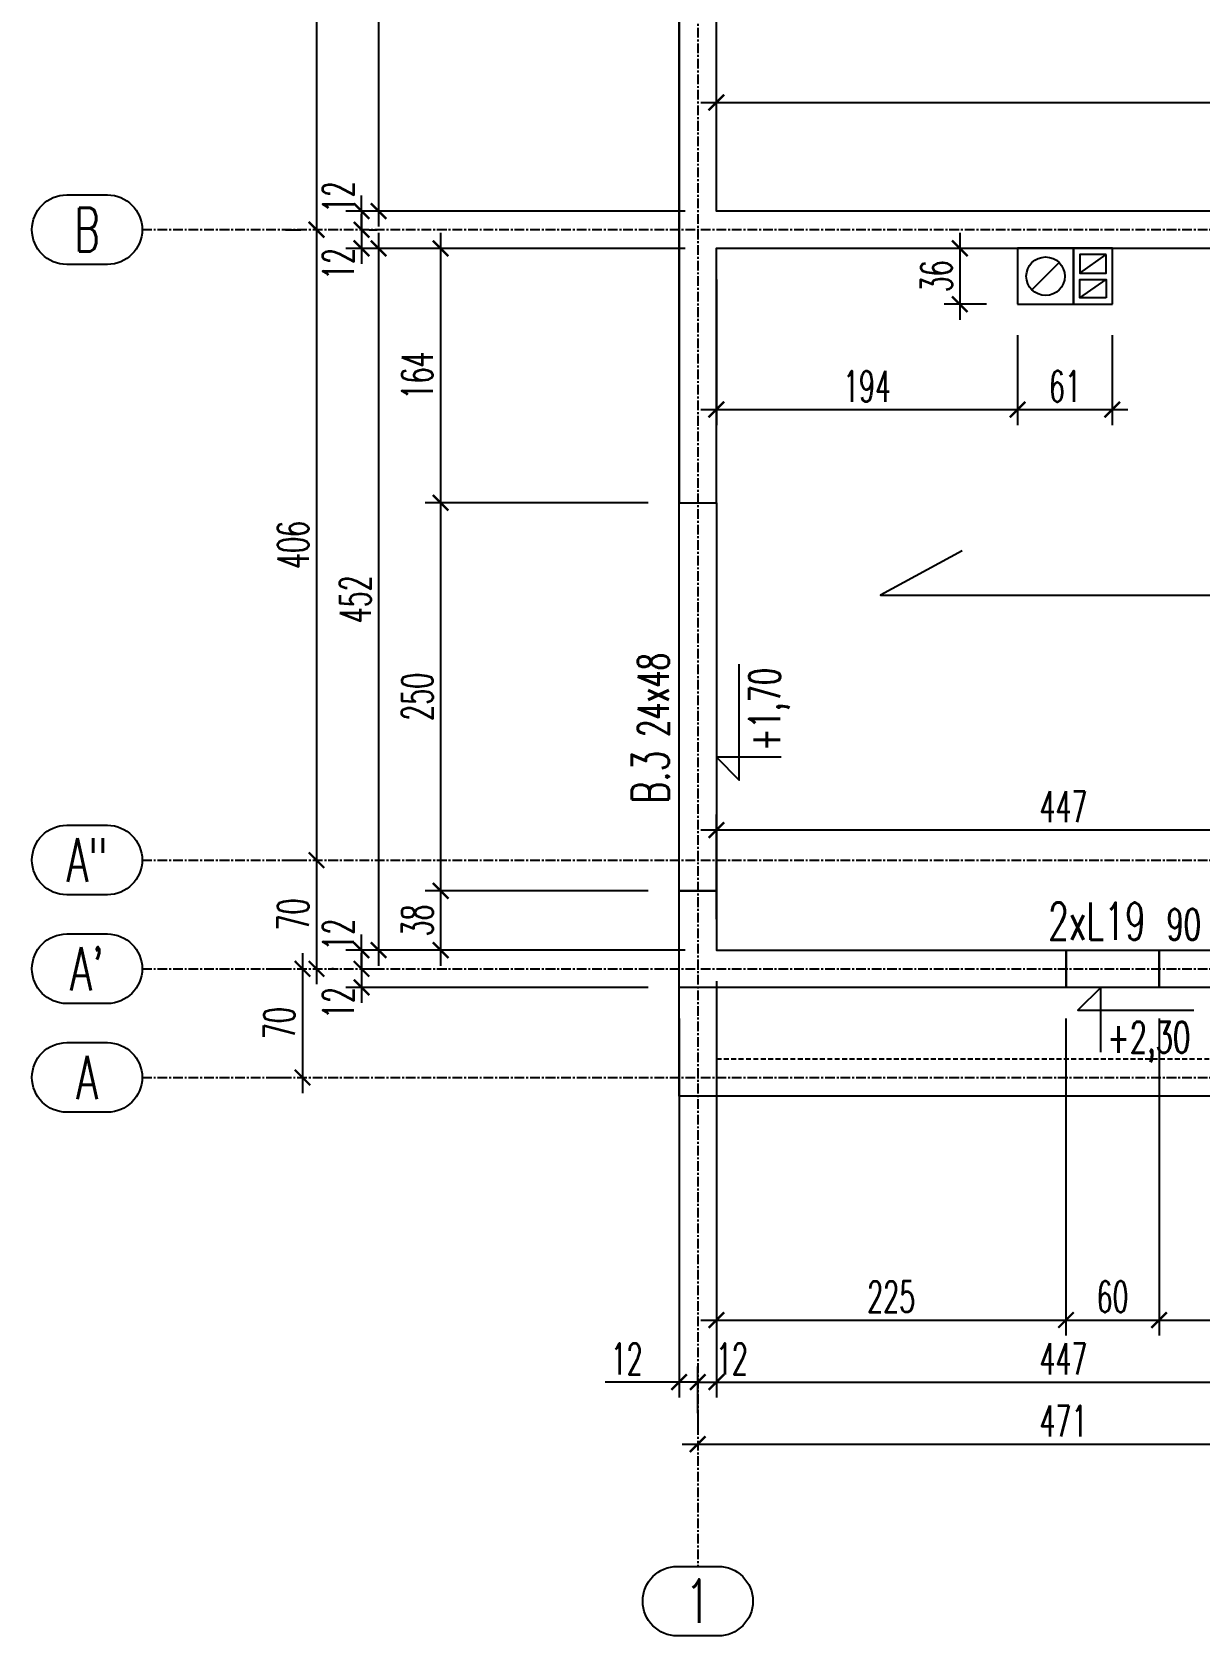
# Model space of a CAD drawing. Header units: millimetres. Extents: x -24587 to 33255, y -70862 to 32.
# Drawn here: x 25368 to 26120, y -61909 to -60876 of the extents above; entities that cross this region are included whole.
import ezdxf
from ezdxf.enums import TextEntityAlignment as Align

# ---------------------------------------------------------------- set-up
doc = ezdxf.new("R2010")
doc.units = ezdxf.units.MM
doc.header["$LTSCALE"] = 5
doc.linetypes.add('CENTER', pattern=[2, 1.25, -0.25, 0.25, -0.25])
doc.linetypes.add('DASHED2', pattern=[9.525, 6.35, -3.175])
doc.layers.get('Defpoints').update_dxf_attribs({"color": 251})
for name, color, linetype in [('A-URZADZENIA', 93, 'Continuous'), ('K-NADPROŻA', 61, 'Continuous'), ('K-OSIE', 9, 'CENTER'), ('K-POMOCNICZE', 9, 'DASHED2'), ('K-SCIANY', 2, 'Continuous'), ('K-STROPY', 161, 'Continuous'), ('K-TEXT 2.4mm', 71, 'Continuous'), ('K-TEXT 2.8mm', 101, 'Continuous'), ('K-TEXT 2mm', 254, 'Continuous'), ('K-WYMIARY', 1, 'Continuous')]:
    doc.layers.add(name, color=color, linetype=linetype)
doc.styles.add('text 2.4mm', font='romans.shx', dxfattribs={"width": 0.65})
doc.styles.add('text 2.8mm', font='romans.shx', dxfattribs={"width": 0.65})
doc.styles.add('text 2mm', font='romans.shx', dxfattribs={"width": 0.65})
doc.styles.add('WYM1', font='romanszb.shx', dxfattribs={"width": 0.6})
doc.dimstyles.new('CM100', dxfattribs={"dimscale": 5, "dimtxt": 2, "dimasz": 1, "dimexe": 1, "dimexo": 2, "dimgap": 0.5, "dimtad": 1, "dimrnd": 0.5, "dimdsep": 46, "dimtxsty": 'WYM1', "dimblk": 'OBLIQUE', "dimcen": 0, "dimdle": 1, "dimclrd": 253, "dimclre": 251, "dimclrt": 30, "dimadec": 0, "dimazin": 0, "dimtfac": 1, "dimtix": 1, "dimtmove": 0, "dimatfit": 0, "dimfxl": 1, "dimtfillclr": 256, "dimtolj": 1, "dimarcsym": 0})

# ---------------------------------------------------------------- blocks, each defined once
blk = doc.blocks.new('A$C5f19c05e')
for points in [[(0, 380), (0, -1260.9)], [(-358, -400), (2387.8, -400)], [(-358, -806), (2387.8, -806)], [(-358, -876), (2387.8, -876)], [(-358, -946), (2387.8, -946)]]:
    blk.add_lwpolyline(points)
at = {"layer": 'K-TEXT 2.4mm'}
for points in [[(-406.5, -422.4, -1), (-406.5, -377.6), (-380.3, -377.6, -1), (-380.3, -422.4)], [(-406.5, -828.4, -1), (-406.5, -783.6), (-380.3, -783.6, -1), (-380.3, -828.4)], [(-406.5, -898.4, -1), (-406.5, -853.6), (-380.3, -853.6, -1), (-380.3, -898.4)], [(-406.5, -968.4, -1), (-406.5, -923.6), (-380.3, -923.6, -1), (-380.3, -968.4)], [(-13.1, -1305.7, -1), (-13.1, -1260.9), (13.1, -1260.9, -1), (13.1, -1305.7)]]:
    blk.add_lwpolyline(points, format="xyb", close=True, dxfattribs=at)
at = {"layer": 'K-TEXT 2.8mm', "style": 'text 2.8mm', "width": 0.65}
for s, p in [('B', (-393.4, -400)), ('A"', (-393.4, -806)), ("A'", (-393.4, -876)), ('A', (-393.4, -946)), ('1', (0, -1283.3))]:
    blk.add_text(s, height=28, dxfattribs=at).set_placement(p, align=Align.MIDDLE_CENTER)
blk = doc.blocks.new('_ArchTick')
at = {"color": 0, "linetype": 'ByBlock', "const_width": 0.15}
blk.add_lwpolyline([(-0.5, -0.5), (0.5, 0.5)], dxfattribs=at)
blk = doc.blocks.new('*D318')
at = {"layer": 'Defpoints', "color": 0, "transparency": 16777216}
for p in [(25796.6, -61785.7), (26267.6, -61785.7), (26267.6, -61785.7)]:
    blk.add_point(p, dxfattribs=at)
at = {"layer": 'K-WYMIARY', "color": 251, "lineweight": -2, "transparency": 16777216}
for p, q in [((25796.6, -61765.7), (25796.6, -61775.7)), ((26267.6, -61765.7), (26267.6, -61775.7))]:
    blk.add_line(p, q, dxfattribs=at)
at = {"layer": 'K-WYMIARY', "color": 253, "lineweight": -2, "transparency": 16777216}
blk.add_line((25786.6, -61785.7), (26277.6, -61785.7), dxfattribs=at)
at = {"layer": 'K-WYMIARY', "color": 253, "lineweight": -2, "transparency": 16777216, "xscale": 10, "yscale": 10, "zscale": 10, "rotation": 180}
blk.add_blockref('_ArchTick', (25796.6, -61785.7), dxfattribs=at)
at = {"layer": 'K-WYMIARY', "color": 253, "lineweight": -2, "transparency": 16777216, "xscale": 10, "yscale": 10, "zscale": 10}
blk.add_blockref('_ArchTick', (26267.6, -61785.7), dxfattribs=at)
at = {"layer": 'K-WYMIARY', "color": 30, "transparency": 16777216, "insert": (26032.1, -61770.7), "char_height": 20, "attachment_point": 5, "style": 'WYM1'}
blk.add_mtext('\\A1;471', dxfattribs=at)
blk = doc.blocks.new('*D322')
at = {"layer": 'Defpoints', "color": 0, "transparency": 16777216}
for p in [(25551, -60603.5), (25551, -61003.5), (25551, -61003.5)]:
    blk.add_point(p, dxfattribs=at)
at = {"layer": 'K-WYMIARY', "color": 253, "lineweight": -2, "transparency": 16777216}
blk.add_line((25551, -60593.5), (25551, -61013.5), dxfattribs=at)
at = {"layer": 'K-WYMIARY', "color": 251, "lineweight": -2, "transparency": 16777216}
for p, q in [((25531, -60603.5), (25541, -60603.5)), ((25531, -61003.5), (25541, -61003.5))]:
    blk.add_line(p, q, dxfattribs=at)
at = {"layer": 'K-WYMIARY', "color": 253, "lineweight": -2, "transparency": 16777216, "xscale": 10, "yscale": 10, "zscale": 10}
for p, rotation in [((25551, -60603.5), 90), ((25551, -61003.5), 270)]:
    blk.add_blockref('_ArchTick', p, dxfattribs=dict(at, rotation=rotation))
at = {"layer": 'K-WYMIARY', "color": 30, "transparency": 16777216, "insert": (25536, -60803.5), "char_height": 20, "attachment_point": 5, "rotation": 90, "style": 'WYM1'}
blk.add_mtext('\\A1;400', dxfattribs=at)
blk = doc.blocks.new('*D323')
at = {"layer": 'Defpoints', "color": 0, "transparency": 16777216}
for p in [(25551, -61003.5), (25551, -61409.5), (25551, -61409.5)]:
    blk.add_point(p, dxfattribs=at)
at = {"layer": 'K-WYMIARY', "color": 253, "lineweight": -2, "transparency": 16777216}
blk.add_line((25551, -60993.5), (25551, -61419.5), dxfattribs=at)
at = {"layer": 'K-WYMIARY', "color": 251, "lineweight": -2, "transparency": 16777216}
for p, q in [((25531, -61003.5), (25541, -61003.5)), ((25531, -61409.5), (25541, -61409.5))]:
    blk.add_line(p, q, dxfattribs=at)
at = {"layer": 'K-WYMIARY', "color": 253, "lineweight": -2, "transparency": 16777216, "xscale": 10, "yscale": 10, "zscale": 10}
for p, rotation in [((25551, -61003.5), 90), ((25551, -61409.5), 270)]:
    blk.add_blockref('_ArchTick', p, dxfattribs=dict(at, rotation=rotation))
at = {"layer": 'K-WYMIARY', "color": 30, "transparency": 16777216, "insert": (25536, -61206.5), "char_height": 20, "attachment_point": 5, "rotation": 90, "style": 'WYM1'}
blk.add_mtext('\\A1;406', dxfattribs=at)
blk = doc.blocks.new('*D404')
at = {"layer": 'Defpoints', "color": 0, "transparency": 16777216}
for p in [(25551, -61409.5), (25542, -61479.5), (25551, -61479.5)]:
    blk.add_point(p, dxfattribs=at)
at = {"layer": 'K-WYMIARY', "color": 253, "lineweight": -2, "transparency": 16777216}
blk.add_line((25551, -61399.5), (25551, -61489.5), dxfattribs=at)
at = {"layer": 'K-WYMIARY', "color": 251, "lineweight": -2, "transparency": 16777216}
for p, q in [((25531, -61409.5), (25541, -61409.5)), ((25562, -61479.5), (25561, -61479.5))]:
    blk.add_line(p, q, dxfattribs=at)
at = {"layer": 'K-WYMIARY', "color": 253, "lineweight": -2, "transparency": 16777216, "xscale": 10, "yscale": 10, "zscale": 10}
for p, rotation in [((25551, -61409.5), 90), ((25551, -61479.5), 270)]:
    blk.add_blockref('_ArchTick', p, dxfattribs=dict(at, rotation=rotation))
at = {"layer": 'K-WYMIARY', "color": 30, "transparency": 16777216, "insert": (25536, -61444.5), "char_height": 20, "attachment_point": 5, "rotation": 90, "style": 'WYM1'}
blk.add_mtext('\\A1;70', dxfattribs=at)
blk = doc.blocks.new('*D405')
at = {"layer": 'Defpoints', "color": 0, "transparency": 16777216}
for p in [(25542, -61479.5), (25542, -61549.5), (25542, -61549.5)]:
    blk.add_point(p, dxfattribs=at)
at = {"layer": 'K-WYMIARY', "color": 253, "lineweight": -2, "transparency": 16777216}
blk.add_line((25542, -61469.5), (25542, -61559.5), dxfattribs=at)
at = {"layer": 'K-WYMIARY', "color": 251, "lineweight": -2, "transparency": 16777216}
for p, q in [((25522, -61479.5), (25532, -61479.5)), ((25522, -61549.5), (25532, -61549.5))]:
    blk.add_line(p, q, dxfattribs=at)
at = {"layer": 'K-WYMIARY', "color": 253, "lineweight": -2, "transparency": 16777216, "xscale": 10, "yscale": 10, "zscale": 10}
for p, rotation in [((25542, -61479.5), 90), ((25542, -61549.5), 270)]:
    blk.add_blockref('_ArchTick', p, dxfattribs=dict(at, rotation=rotation))
at = {"layer": 'K-WYMIARY', "color": 30, "transparency": 16777216, "insert": (25527, -61514.5), "char_height": 20, "attachment_point": 5, "rotation": 90, "style": 'WYM1'}
blk.add_mtext('\\A1;70', dxfattribs=at)
blk = doc.blocks.new('*D374')
at = {"layer": 'Defpoints', "color": 0, "transparency": 16777216}
for p in [(25808.6, -60615.5), (25591, -60991.5), (25808.6, -60991.5)]:
    blk.add_point(p, dxfattribs=at)
at = {"layer": 'K-WYMIARY', "color": 253, "lineweight": -2, "transparency": 16777216}
blk.add_line((25591, -60605.5), (25591, -61001.5), dxfattribs=at)
at = {"layer": 'K-WYMIARY', "color": 251, "lineweight": -2, "transparency": 16777216}
for p, q in [((25788.6, -60615.5), (25581, -60615.5)), ((25788.6, -60991.5), (25581, -60991.5))]:
    blk.add_line(p, q, dxfattribs=at)
at = {"layer": 'K-WYMIARY', "color": 253, "lineweight": -2, "transparency": 16777216, "xscale": 10, "yscale": 10, "zscale": 10}
for p, rotation in [((25591, -60615.5), 90), ((25591, -60991.5), 270)]:
    blk.add_blockref('_ArchTick', p, dxfattribs=dict(at, rotation=rotation))
at = {"layer": 'K-WYMIARY', "color": 30, "transparency": 16777216, "insert": (25576, -60803.5), "char_height": 20, "attachment_point": 5, "rotation": 90, "style": 'WYM1'}
blk.add_mtext('\\A1;376', dxfattribs=at)
blk = doc.blocks.new('*D375')
at = {"layer": 'Defpoints', "color": 0, "transparency": 16777216}
for p in [(25808.6, -60991.5), (25565, -61003.5), (25580, -61003.5)]:
    blk.add_point(p, dxfattribs=at)
at = {"layer": 'K-WYMIARY', "color": 253, "lineweight": -2, "transparency": 16777216}
for p, q in [((25580, -60991.5), (25580, -60981.5)), ((25580, -60991.5), (25580, -61003.5)), ((25580, -61003.5), (25580, -61013.5))]:
    blk.add_line(p, q, dxfattribs=at)
at = {"layer": 'K-WYMIARY', "color": 251, "lineweight": -2, "transparency": 16777216}
for p, q in [((25788.6, -60991.5), (25570, -60991.5)), ((25585, -61003.5), (25590, -61003.5))]:
    blk.add_line(p, q, dxfattribs=at)
at = {"layer": 'K-WYMIARY', "color": 253, "lineweight": -2, "transparency": 16777216, "xscale": 10, "yscale": 10, "zscale": 10}
for p, rotation in [((25580, -60991.5), 270), ((25580, -61003.5), 90)]:
    blk.add_blockref('_ArchTick', p, dxfattribs=dict(at, rotation=rotation))
at = {"layer": 'K-WYMIARY', "color": 30, "transparency": 16777216, "insert": (25565, -60982.5), "char_height": 20, "attachment_point": 5, "rotation": 90, "style": 'WYM1'}
blk.add_mtext('\\A1;12', dxfattribs=at)
blk = doc.blocks.new('*D376')
at = {"layer": 'Defpoints', "color": 0, "transparency": 16777216}
for p in [(25565, -61003.5), (25580, -61015.5), (25808.6, -61015.5)]:
    blk.add_point(p, dxfattribs=at)
at = {"layer": 'K-WYMIARY', "color": 253, "lineweight": -2, "transparency": 16777216}
for p, q in [((25580, -61003.5), (25580, -60993.5)), ((25580, -61003.5), (25580, -61015.5)), ((25580, -61015.5), (25580, -61025.5))]:
    blk.add_line(p, q, dxfattribs=at)
at = {"layer": 'K-WYMIARY', "color": 251, "lineweight": -2, "transparency": 16777216}
for p, q in [((25585, -61003.5), (25590, -61003.5)), ((25788.6, -61015.5), (25570, -61015.5))]:
    blk.add_line(p, q, dxfattribs=at)
at = {"layer": 'K-WYMIARY', "color": 253, "lineweight": -2, "transparency": 16777216, "xscale": 10, "yscale": 10, "zscale": 10}
for p, rotation in [((25580, -61003.5), 270), ((25580, -61015.5), 90)]:
    blk.add_blockref('_ArchTick', p, dxfattribs=dict(at, rotation=rotation))
at = {"layer": 'K-WYMIARY', "color": 30, "transparency": 16777216, "insert": (25565, -61025.5), "char_height": 20, "attachment_point": 5, "rotation": 90, "style": 'WYM1'}
blk.add_mtext('\\A1;12', dxfattribs=at)
blk = doc.blocks.new('*D377')
at = {"layer": 'Defpoints', "color": 0, "transparency": 16777216}
for p in [(25808.6, -61015.5), (25591, -61467.5), (25808.6, -61467.5)]:
    blk.add_point(p, dxfattribs=at)
at = {"layer": 'K-WYMIARY', "color": 253, "lineweight": -2, "transparency": 16777216}
blk.add_line((25591, -61005.5), (25591, -61477.5), dxfattribs=at)
at = {"layer": 'K-WYMIARY', "color": 251, "lineweight": -2, "transparency": 16777216}
for p, q in [((25788.6, -61015.5), (25581, -61015.5)), ((25788.6, -61467.5), (25581, -61467.5))]:
    blk.add_line(p, q, dxfattribs=at)
at = {"layer": 'K-WYMIARY', "color": 253, "lineweight": -2, "transparency": 16777216, "xscale": 10, "yscale": 10, "zscale": 10}
for p, rotation in [((25591, -61015.5), 90), ((25591, -61467.5), 270)]:
    blk.add_blockref('_ArchTick', p, dxfattribs=dict(at, rotation=rotation))
at = {"layer": 'K-WYMIARY', "color": 30, "transparency": 16777216, "insert": (25576, -61241.5), "char_height": 20, "attachment_point": 5, "rotation": 90, "style": 'WYM1'}
blk.add_mtext('\\A1;452', dxfattribs=at)
blk = doc.blocks.new('*D378')
at = {"layer": 'Defpoints', "color": 0, "transparency": 16777216}
for p in [(25808.6, -61467.5), (25565, -61479.5), (25580, -61479.5)]:
    blk.add_point(p, dxfattribs=at)
at = {"layer": 'K-WYMIARY', "color": 253, "lineweight": -2, "transparency": 16777216}
for p, q in [((25580, -61467.5), (25580, -61457.5)), ((25580, -61467.5), (25580, -61479.5)), ((25580, -61479.5), (25580, -61489.5))]:
    blk.add_line(p, q, dxfattribs=at)
at = {"layer": 'K-WYMIARY', "color": 251, "lineweight": -2, "transparency": 16777216}
for p, q in [((25788.6, -61467.5), (25570, -61467.5)), ((25585, -61479.5), (25590, -61479.5))]:
    blk.add_line(p, q, dxfattribs=at)
at = {"layer": 'K-WYMIARY', "color": 253, "lineweight": -2, "transparency": 16777216, "xscale": 10, "yscale": 10, "zscale": 10}
for p, rotation in [((25580, -61467.5), 270), ((25580, -61479.5), 90)]:
    blk.add_blockref('_ArchTick', p, dxfattribs=dict(at, rotation=rotation))
at = {"layer": 'K-WYMIARY', "color": 30, "transparency": 16777216, "insert": (25565, -61457.5), "char_height": 20, "attachment_point": 5, "rotation": 90, "style": 'WYM1'}
blk.add_mtext('\\A1;12', dxfattribs=at)
blk = doc.blocks.new('*D379')
at = {"layer": 'Defpoints', "color": 0, "transparency": 16777216}
for p in [(25565, -61479.5), (25580, -61491.5), (25784.6, -61491.5)]:
    blk.add_point(p, dxfattribs=at)
at = {"layer": 'K-WYMIARY', "color": 253, "lineweight": -2, "transparency": 16777216}
for p, q in [((25580, -61479.5), (25580, -61469.5)), ((25580, -61479.5), (25580, -61491.5)), ((25580, -61491.5), (25580, -61501.5))]:
    blk.add_line(p, q, dxfattribs=at)
at = {"layer": 'K-WYMIARY', "color": 251, "lineweight": -2, "transparency": 16777216}
for p, q in [((25585, -61479.5), (25590, -61479.5)), ((25764.6, -61491.5), (25570, -61491.5))]:
    blk.add_line(p, q, dxfattribs=at)
at = {"layer": 'K-WYMIARY', "color": 253, "lineweight": -2, "transparency": 16777216, "xscale": 10, "yscale": 10, "zscale": 10}
for p, rotation in [((25580, -61479.5), 270), ((25580, -61491.5), 90)]:
    blk.add_blockref('_ArchTick', p, dxfattribs=dict(at, rotation=rotation))
at = {"layer": 'K-WYMIARY', "color": 30, "transparency": 16777216, "insert": (25565, -61501.5), "char_height": 20, "attachment_point": 5, "rotation": 90, "style": 'WYM1'}
blk.add_mtext('\\A1;12', dxfattribs=at)
blk = doc.blocks.new('*D380')
at = {"layer": 'Defpoints', "color": 0, "transparency": 16777216}
for p in [(25808.6, -61015.5), (25631, -61179.3), (25784.6, -61179.3)]:
    blk.add_point(p, dxfattribs=at)
at = {"layer": 'K-WYMIARY', "color": 253, "lineweight": -2, "transparency": 16777216}
blk.add_line((25631, -61005.5), (25631, -61189.3), dxfattribs=at)
at = {"layer": 'K-WYMIARY', "color": 251, "lineweight": -2, "transparency": 16777216}
for p, q in [((25788.6, -61015.5), (25621, -61015.5)), ((25764.6, -61179.3), (25621, -61179.3))]:
    blk.add_line(p, q, dxfattribs=at)
at = {"layer": 'K-WYMIARY', "color": 253, "lineweight": -2, "transparency": 16777216, "xscale": 10, "yscale": 10, "zscale": 10}
for p, rotation in [((25631, -61015.5), 90), ((25631, -61179.3), 270)]:
    blk.add_blockref('_ArchTick', p, dxfattribs=dict(at, rotation=rotation))
at = {"layer": 'K-WYMIARY', "color": 30, "transparency": 16777216, "insert": (25616, -61097.4), "char_height": 20, "attachment_point": 5, "rotation": 90, "style": 'WYM1'}
blk.add_mtext('\\A1;164', dxfattribs=at)
blk = doc.blocks.new('*D381')
at = {"layer": 'Defpoints', "color": 0, "transparency": 16777216}
for p in [(25784.6, -61179.3), (25631, -61429.3), (25784.6, -61429.3)]:
    blk.add_point(p, dxfattribs=at)
at = {"layer": 'K-WYMIARY', "color": 253, "lineweight": -2, "transparency": 16777216}
blk.add_line((25631, -61169.3), (25631, -61439.3), dxfattribs=at)
at = {"layer": 'K-WYMIARY', "color": 251, "lineweight": -2, "transparency": 16777216}
for p, q in [((25764.6, -61179.3), (25621, -61179.3)), ((25764.6, -61429.3), (25621, -61429.3))]:
    blk.add_line(p, q, dxfattribs=at)
at = {"layer": 'K-WYMIARY', "color": 253, "lineweight": -2, "transparency": 16777216, "xscale": 10, "yscale": 10, "zscale": 10}
for p, rotation in [((25631, -61179.3), 90), ((25631, -61429.3), 270)]:
    blk.add_blockref('_ArchTick', p, dxfattribs=dict(at, rotation=rotation))
at = {"layer": 'K-WYMIARY', "color": 30, "transparency": 16777216, "insert": (25616, -61304.3), "char_height": 20, "attachment_point": 5, "rotation": 90, "style": 'WYM1'}
blk.add_mtext('\\A1;250', dxfattribs=at)
blk = doc.blocks.new('*D392')
at = {"layer": 'Defpoints', "color": 0, "transparency": 16777216}
for p in [(25784.6, -61429.3), (25631, -61467.5), (25808.6, -61467.5)]:
    blk.add_point(p, dxfattribs=at)
at = {"layer": 'K-WYMIARY', "color": 251, "lineweight": -2, "transparency": 16777216}
for p, q in [((25764.6, -61429.3), (25621, -61429.3)), ((25788.6, -61467.5), (25621, -61467.5))]:
    blk.add_line(p, q, dxfattribs=at)
at = {"layer": 'K-WYMIARY', "color": 253, "lineweight": -2, "transparency": 16777216}
blk.add_line((25631, -61419.3), (25631, -61477.5), dxfattribs=at)
at = {"layer": 'K-WYMIARY', "color": 253, "lineweight": -2, "transparency": 16777216, "xscale": 10, "yscale": 10, "zscale": 10}
for p, rotation in [((25631, -61429.3), 90), ((25631, -61467.5), 270)]:
    blk.add_blockref('_ArchTick', p, dxfattribs=dict(at, rotation=rotation))
at = {"layer": 'K-WYMIARY', "color": 30, "transparency": 16777216, "insert": (25616, -61448.4), "char_height": 20, "attachment_point": 5, "rotation": 90, "style": 'WYM1'}
blk.add_mtext('\\A1;38', dxfattribs=at)
blk = doc.blocks.new('*D315')
at = {"layer": 'Defpoints', "color": 0, "transparency": 16777216}
for p in [(25784.6, -61491.5), (25784.6, -61745.7), (25796.6, -61785.7)]:
    blk.add_point(p, dxfattribs=at)
at = {"layer": 'K-WYMIARY', "color": 251, "lineweight": -2, "transparency": 16777216}
for p, q in [((25784.6, -61511.5), (25784.6, -61755.7)), ((25796.6, -61765.7), (25796.6, -61735.7))]:
    blk.add_line(p, q, dxfattribs=at)
at = {"layer": 'K-WYMIARY', "color": 253, "lineweight": -2, "transparency": 16777216}
for p, q in [((25784.6, -61745.7), (25736.9, -61745.7)), ((25796.6, -61745.7), (25784.6, -61745.7)), ((25796.6, -61745.7), (25806.6, -61745.7))]:
    blk.add_line(p, q, dxfattribs=at)
at = {"layer": 'K-WYMIARY', "color": 253, "lineweight": -2, "transparency": 16777216, "xscale": 10, "yscale": 10, "zscale": 10}
blk.add_blockref('_ArchTick', (25784.6, -61745.7), dxfattribs=at)
at = {"layer": 'K-WYMIARY', "color": 253, "lineweight": -2, "transparency": 16777216, "xscale": 10, "yscale": 10, "zscale": 10, "rotation": 180}
blk.add_blockref('_ArchTick', (25796.6, -61745.7), dxfattribs=at)
at = {"layer": 'K-WYMIARY', "color": 30, "transparency": 16777216, "insert": (25750.8, -61730.7), "char_height": 20, "attachment_point": 5, "style": 'WYM1'}
blk.add_mtext('\\A1;12', dxfattribs=at)
blk = doc.blocks.new('*D316')
at = {"layer": 'Defpoints', "color": 0, "transparency": 16777216}
for p in [(25808.6, -61467.5), (25808.6, -61745.7), (25796.6, -61785.7)]:
    blk.add_point(p, dxfattribs=at)
at = {"layer": 'K-WYMIARY', "color": 251, "lineweight": -2, "transparency": 16777216}
for p, q in [((25808.6, -61487.5), (25808.6, -61755.7)), ((25796.6, -61765.7), (25796.6, -61735.7))]:
    blk.add_line(p, q, dxfattribs=at)
at = {"layer": 'K-WYMIARY', "color": 253, "lineweight": -2, "transparency": 16777216}
for p, q in [((25796.6, -61745.7), (25786.6, -61745.7)), ((25796.6, -61745.7), (25808.6, -61745.7)), ((25808.6, -61745.7), (25818.6, -61745.7))]:
    blk.add_line(p, q, dxfattribs=at)
at = {"layer": 'K-WYMIARY', "color": 253, "lineweight": -2, "transparency": 16777216, "xscale": 10, "yscale": 10, "zscale": 10}
blk.add_blockref('_ArchTick', (25796.6, -61745.7), dxfattribs=at)
at = {"layer": 'K-WYMIARY', "color": 253, "lineweight": -2, "transparency": 16777216, "xscale": 10, "yscale": 10, "zscale": 10, "rotation": 180}
blk.add_blockref('_ArchTick', (25808.6, -61745.7), dxfattribs=at)
at = {"layer": 'K-WYMIARY', "color": 30, "transparency": 16777216, "insert": (25818.6, -61730.7), "char_height": 20, "attachment_point": 5, "style": 'WYM1'}
blk.add_mtext('\\A1;12', dxfattribs=at)
blk = doc.blocks.new('*D393')
at = {"layer": 'Defpoints', "color": 0, "transparency": 16777216}
for p in [(25808.6, -61467.5), (26255.6, -61467.5), (26255.6, -61745.7)]:
    blk.add_point(p, dxfattribs=at)
at = {"layer": 'K-WYMIARY', "color": 251, "lineweight": -2, "transparency": 16777216}
for p, q in [((25808.6, -61487.5), (25808.6, -61755.7)), ((26255.6, -61487.5), (26255.6, -61755.7))]:
    blk.add_line(p, q, dxfattribs=at)
at = {"layer": 'K-WYMIARY', "color": 253, "lineweight": -2, "transparency": 16777216}
blk.add_line((25798.6, -61745.7), (26265.6, -61745.7), dxfattribs=at)
at = {"layer": 'K-WYMIARY', "color": 253, "lineweight": -2, "transparency": 16777216, "xscale": 10, "yscale": 10, "zscale": 10, "rotation": 180}
blk.add_blockref('_ArchTick', (25808.6, -61745.7), dxfattribs=at)
at = {"layer": 'K-WYMIARY', "color": 253, "lineweight": -2, "transparency": 16777216, "xscale": 10, "yscale": 10, "zscale": 10}
blk.add_blockref('_ArchTick', (26255.6, -61745.7), dxfattribs=at)
at = {"layer": 'K-WYMIARY', "color": 30, "transparency": 16777216, "insert": (26032.1, -61730.7), "char_height": 20, "attachment_point": 5, "style": 'WYM1'}
blk.add_mtext('\\A1;447', dxfattribs=at)
blk = doc.blocks.new('*D310')
at = {"layer": 'Defpoints', "color": 0, "transparency": 16777216}
for p in [(25808.6, -61467.5), (26033.8, -61491.5), (26033.8, -61705.7)]:
    blk.add_point(p, dxfattribs=at)
at = {"layer": 'K-WYMIARY', "color": 251, "lineweight": -2, "transparency": 16777216}
for p, q in [((25808.6, -61487.5), (25808.6, -61715.7)), ((26033.8, -61511.5), (26033.8, -61715.7))]:
    blk.add_line(p, q, dxfattribs=at)
at = {"layer": 'K-WYMIARY', "color": 253, "lineweight": -2, "transparency": 16777216}
blk.add_line((25798.6, -61705.7), (26043.8, -61705.7), dxfattribs=at)
at = {"layer": 'K-WYMIARY', "color": 253, "lineweight": -2, "transparency": 16777216, "xscale": 10, "yscale": 10, "zscale": 10, "rotation": 180}
blk.add_blockref('_ArchTick', (25808.6, -61705.7), dxfattribs=at)
at = {"layer": 'K-WYMIARY', "color": 253, "lineweight": -2, "transparency": 16777216, "xscale": 10, "yscale": 10, "zscale": 10}
blk.add_blockref('_ArchTick', (26033.8, -61705.7), dxfattribs=at)
at = {"layer": 'K-WYMIARY', "color": 30, "transparency": 16777216, "insert": (25921.2, -61690.7), "char_height": 20, "attachment_point": 5, "style": 'WYM1'}
blk.add_mtext('\\A1;225', dxfattribs=at)
blk = doc.blocks.new('*D357')
at = {"layer": 'Defpoints', "color": 0, "transparency": 16777216}
for p in [(26033.8, -61491.5), (26093.8, -61491.5), (26093.8, -61705.7)]:
    blk.add_point(p, dxfattribs=at)
at = {"layer": 'K-WYMIARY', "color": 251, "lineweight": -2, "transparency": 16777216}
for p, q in [((26033.8, -61511.5), (26033.8, -61715.7)), ((26093.8, -61511.5), (26093.8, -61715.7))]:
    blk.add_line(p, q, dxfattribs=at)
at = {"layer": 'K-WYMIARY', "color": 253, "lineweight": -2, "transparency": 16777216}
blk.add_line((26023.8, -61705.7), (26103.8, -61705.7), dxfattribs=at)
at = {"layer": 'K-WYMIARY', "color": 253, "lineweight": -2, "transparency": 16777216, "xscale": 10, "yscale": 10, "zscale": 10, "rotation": 180}
blk.add_blockref('_ArchTick', (26033.8, -61705.7), dxfattribs=at)
at = {"layer": 'K-WYMIARY', "color": 253, "lineweight": -2, "transparency": 16777216, "xscale": 10, "yscale": 10, "zscale": 10}
blk.add_blockref('_ArchTick', (26093.8, -61705.7), dxfattribs=at)
at = {"layer": 'K-WYMIARY', "color": 30, "transparency": 16777216, "insert": (26063.8, -61690.7), "char_height": 20, "attachment_point": 5, "style": 'WYM1'}
blk.add_mtext('\\A1;60', dxfattribs=at)
blk = doc.blocks.new('*D358')
at = {"layer": 'Defpoints', "color": 0, "transparency": 16777216}
for p in [(26255.6, -61467.5), (26093.8, -61491.5), (26255.6, -61705.7)]:
    blk.add_point(p, dxfattribs=at)
at = {"layer": 'K-WYMIARY', "color": 251, "lineweight": -2, "transparency": 16777216}
for p, q in [((26255.6, -61487.5), (26255.6, -61715.7)), ((26093.8, -61511.5), (26093.8, -61715.7))]:
    blk.add_line(p, q, dxfattribs=at)
at = {"layer": 'K-WYMIARY', "color": 253, "lineweight": -2, "transparency": 16777216}
blk.add_line((26083.8, -61705.7), (26265.6, -61705.7), dxfattribs=at)
at = {"layer": 'K-WYMIARY', "color": 253, "lineweight": -2, "transparency": 16777216, "xscale": 10, "yscale": 10, "zscale": 10, "rotation": 180}
blk.add_blockref('_ArchTick', (26093.8, -61705.7), dxfattribs=at)
at = {"layer": 'K-WYMIARY', "color": 253, "lineweight": -2, "transparency": 16777216, "xscale": 10, "yscale": 10, "zscale": 10}
blk.add_blockref('_ArchTick', (26255.6, -61705.7), dxfattribs=at)
at = {"layer": 'K-WYMIARY', "color": 30, "transparency": 16777216, "insert": (26174.7, -61690.7), "char_height": 20, "attachment_point": 5, "style": 'WYM1'}
blk.add_mtext('\\A1;162', dxfattribs=at)
blk = doc.blocks.new('*D307')
at = {"layer": 'Defpoints', "color": 0, "transparency": 16777216}
for p in [(27339.6, -60921.6), (25808.6, -60991.5), (27339.6, -60991.5)]:
    blk.add_point(p, dxfattribs=at)
at = {"layer": 'K-WYMIARY', "color": 251, "lineweight": -2, "transparency": 16777216}
for p, q in [((25808.6, -60971.5), (25808.6, -60911.6)), ((27339.6, -60971.5), (27339.6, -60911.6))]:
    blk.add_line(p, q, dxfattribs=at)
at = {"layer": 'K-WYMIARY', "color": 253, "lineweight": -2, "transparency": 16777216}
blk.add_line((25798.6, -60921.6), (27349.6, -60921.6), dxfattribs=at)
at = {"layer": 'K-WYMIARY', "color": 253, "lineweight": -2, "transparency": 16777216, "xscale": 10, "yscale": 10, "zscale": 10, "rotation": 180}
blk.add_blockref('_ArchTick', (25808.6, -60921.6), dxfattribs=at)
at = {"layer": 'K-WYMIARY', "color": 253, "lineweight": -2, "transparency": 16777216, "xscale": 10, "yscale": 10, "zscale": 10}
blk.add_blockref('_ArchTick', (27339.6, -60921.6), dxfattribs=at)
at = {"layer": 'K-WYMIARY', "color": 30, "transparency": 16777216, "insert": (26574.1, -60906.6), "char_height": 20, "attachment_point": 5, "style": 'WYM1'}
blk.add_mtext('\\A1;1531', dxfattribs=at)
blk = doc.blocks.new('*D308')
at = {"layer": 'Defpoints', "color": 0, "transparency": 16777216}
for p in [(26255.6, -61390.1), (25808.6, -61467.5), (26255.6, -61467.5)]:
    blk.add_point(p, dxfattribs=at)
at = {"layer": 'K-WYMIARY', "color": 251, "lineweight": -2, "transparency": 16777216}
for p, q in [((25808.6, -61447.5), (25808.6, -61380.1)), ((26255.6, -61447.5), (26255.6, -61380.1))]:
    blk.add_line(p, q, dxfattribs=at)
at = {"layer": 'K-WYMIARY', "color": 253, "lineweight": -2, "transparency": 16777216}
blk.add_line((25798.6, -61390.1), (26265.6, -61390.1), dxfattribs=at)
at = {"layer": 'K-WYMIARY', "color": 253, "lineweight": -2, "transparency": 16777216, "xscale": 10, "yscale": 10, "zscale": 10, "rotation": 180}
blk.add_blockref('_ArchTick', (25808.6, -61390.1), dxfattribs=at)
at = {"layer": 'K-WYMIARY', "color": 253, "lineweight": -2, "transparency": 16777216, "xscale": 10, "yscale": 10, "zscale": 10}
blk.add_blockref('_ArchTick', (26255.6, -61390.1), dxfattribs=at)
at = {"layer": 'K-WYMIARY', "color": 30, "transparency": 16777216, "insert": (26032.1, -61375.1), "char_height": 20, "attachment_point": 5, "style": 'WYM1'}
blk.add_mtext('\\A1;447', dxfattribs=at)
blk = doc.blocks.new('A$C41620306')
for p, q in [((18, 18), (-18, 18)), ((-18, 18), (-18, -18)), ((18, -18), (18, 18)), ((-18, -18), (18, -18))]:
    blk.add_line(p, q)
blk.add_lwpolyline([(-8.8, -8.8), (8.8, 8.8)])
blk.add_circle((0, 0), 12.4)
blk = doc.blocks.new('A$C014b4e02')
for p, q in [((-12.5, 18), (-12.5, -18)), ((12.5, 18), (-12.5, 18)), ((-8.5, 2), (8.5, 14)), ((12.5, -18), (12.5, 18)), ((-8.5, -14), (8.5, -2)), ((-12.5, -18), (12.5, -18))]:
    blk.add_line(p, q)
for points in [[(8.5, 14), (-8.5, 14), (-8.5, 2), (8.5, 2)], [(8.5, -14), (-8.5, -14), (-8.5, -2), (8.5, -2)]]:
    blk.add_lwpolyline(points, close=True)
blk = doc.blocks.new('A$C00e675f8')
for name, p in [('A$C41620306', (-12.4, 0)), ('A$C014b4e02', (18.1, 0))]:
    blk.add_blockref(name, p)
blk = doc.blocks.new('*D472')
at = {"layer": 'Defpoints', "color": 0, "transparency": 16777216}
for p in [(25808.6, -61015.5), (26002.6, -61051.5), (26002.6, -61119.3)]:
    blk.add_point(p, dxfattribs=at)
at = {"layer": 'K-WYMIARY', "color": 251, "lineweight": -2, "transparency": 16777216}
for p, q in [((25808.6, -61035.5), (25808.6, -61129.3)), ((26002.6, -61071.5), (26002.6, -61129.3))]:
    blk.add_line(p, q, dxfattribs=at)
at = {"layer": 'K-WYMIARY', "color": 253, "lineweight": -2, "transparency": 16777216}
blk.add_line((25798.6, -61119.3), (26012.6, -61119.3), dxfattribs=at)
at = {"layer": 'K-WYMIARY', "color": 253, "lineweight": -2, "transparency": 16777216, "xscale": 10, "yscale": 10, "zscale": 10, "rotation": 180}
blk.add_blockref('_ArchTick', (25808.6, -61119.3), dxfattribs=at)
at = {"layer": 'K-WYMIARY', "color": 253, "lineweight": -2, "transparency": 16777216, "xscale": 10, "yscale": 10, "zscale": 10}
blk.add_blockref('_ArchTick', (26002.6, -61119.3), dxfattribs=at)
at = {"layer": 'K-WYMIARY', "color": 30, "transparency": 16777216, "insert": (25905.6, -61104.3), "char_height": 20, "attachment_point": 5, "style": 'WYM1'}
blk.add_mtext('\\A1;194', dxfattribs=at)
blk = doc.blocks.new('*D473')
at = {"layer": 'Defpoints', "color": 0, "transparency": 16777216}
for p in [(26002.6, -61015.5), (25965.4, -61051.5), (26002.6, -61051.5)]:
    blk.add_point(p, dxfattribs=at)
at = {"layer": 'K-WYMIARY', "color": 253, "lineweight": -2, "transparency": 16777216}
blk.add_line((25965.4, -61005.5), (25965.4, -61061.5), dxfattribs=at)
at = {"layer": 'K-WYMIARY', "color": 251, "lineweight": -2, "transparency": 16777216}
for p, q in [((25982.6, -61015.5), (25955.4, -61015.5)), ((25982.6, -61051.5), (25955.4, -61051.5))]:
    blk.add_line(p, q, dxfattribs=at)
at = {"layer": 'K-WYMIARY', "color": 253, "lineweight": -2, "transparency": 16777216, "xscale": 10, "yscale": 10, "zscale": 10}
for p, rotation in [((25965.4, -61015.5), 90), ((25965.4, -61051.5), 270)]:
    blk.add_blockref('_ArchTick', p, dxfattribs=dict(at, rotation=rotation))
at = {"layer": 'K-WYMIARY', "color": 30, "transparency": 16777216, "insert": (25950.4, -61033.5), "char_height": 20, "attachment_point": 5, "rotation": 90, "style": 'WYM1'}
blk.add_mtext('\\A1;36', dxfattribs=at)
blk = doc.blocks.new('*D474')
at = {"layer": 'Defpoints', "color": 0, "transparency": 16777216}
for p in [(26002.6, -61051.5), (26063.6, -61051.5), (26063.6, -61119.3)]:
    blk.add_point(p, dxfattribs=at)
at = {"layer": 'K-WYMIARY', "color": 251, "lineweight": -2, "transparency": 16777216}
for p, q in [((26002.6, -61071.5), (26002.6, -61129.3)), ((26063.6, -61071.5), (26063.6, -61129.3))]:
    blk.add_line(p, q, dxfattribs=at)
at = {"layer": 'K-WYMIARY', "color": 253, "lineweight": -2, "transparency": 16777216}
blk.add_line((25992.6, -61119.3), (26073.6, -61119.3), dxfattribs=at)
at = {"layer": 'K-WYMIARY', "color": 253, "lineweight": -2, "transparency": 16777216, "xscale": 10, "yscale": 10, "zscale": 10, "rotation": 180}
blk.add_blockref('_ArchTick', (26002.6, -61119.3), dxfattribs=at)
at = {"layer": 'K-WYMIARY', "color": 253, "lineweight": -2, "transparency": 16777216, "xscale": 10, "yscale": 10, "zscale": 10}
blk.add_blockref('_ArchTick', (26063.6, -61119.3), dxfattribs=at)
at = {"layer": 'K-WYMIARY', "color": 30, "transparency": 16777216, "insert": (26033.1, -61104.3), "char_height": 20, "attachment_point": 5, "style": 'WYM1'}
blk.add_mtext('\\A1;61', dxfattribs=at)

msp = doc.modelspace()

# ---------------------------------------------------------------- linework, layer by layer
at = {"layer": 'K-NADPROŻA'}
for points in [[(25784.64, -61179.334), (25808.64, -61179.334), (25808.64, -61429.334), (25784.64, -61429.334)], [(26093.83, -61491.46), (26033.83, -61491.46), (26033.83, -61467.46), (26093.83, -61467.46)]]:
    msp.add_lwpolyline(points, close=True, dxfattribs=at)
at = {"layer": 'K-POMOCNICZE', "ltscale": 0.1}
msp.add_lwpolyline([(25808.64, -61491.46), (25808.64, -61537.46), (27339.64, -61537.46)], dxfattribs=at)
at = {"layer": 'K-SCIANY'}
for points in [[(25909.351, -60591.46), (25784.64, -60591.46), (25784.64, -61179.334), (25808.64, -61179.334), (25808.64, -61015.46), (26255.64, -61015.46), (26255.64, -61269.41), (26279.64, -61269.41), (26279.64, -61015.46), (26297.59, -61015.46), (26297.59, -60991.46), (25808.64, -60991.46), (25808.64, -60615.46), (25909.351, -60615.46)], [(26255.64, -61367.46), (26279.64, -61367.46), (26279.64, -61467.46), (26316.57, -61467.46), (26316.57, -61491.46), (26093.83, -61491.46), (26093.83, -61467.46), (26255.64, -61467.46)], [(26033.83, -61491.46), (25784.64, -61491.46), (25784.64, -61429.334), (25808.64, -61429.334), (25808.64, -61467.46), (26033.83, -61467.46)]]:
    msp.add_lwpolyline(points, close=True, dxfattribs=at)
at = {"layer": 'K-STROPY'}
msp.add_lwpolyline([(25784.64, -60591.46), (27994.64, -60591.46), (27994.64, -61561.46), (25784.64, -61561.46)], close=True, dxfattribs=at)
at = {"layer": 'K-STROPY', "lineweight": -2}
msp.add_lwpolyline([(25966.872, -61210.224), (25914.367, -61238.952), (27912.333, -61238.952), (27859.828, -61267.679)], dxfattribs=at)
at = {"layer": 'K-TEXT 2mm', "lineweight": -2}
for points in [[(25850.291, -61343.241), (25808.64, -61343.241), (25823.315, -61357.916), (25823.315, -61283.211)], [(26056.194, -61533.112), (26056.194, -61491.46), (26041.519, -61506.136), (26116.224, -61506.136)]]:
    msp.add_lwpolyline(points, dxfattribs=at)

# ---------------------------------------------------------------- block references
at = {"layer": 'A-URZADZENIA'}
msp.add_blockref('A$C00e675f8', (26033.061, -61033.46), dxfattribs=at)
at = {"layer": 'K-OSIE'}
msp.add_blockref('A$C5f19c05e', (25796.64, -60603.46), dxfattribs=at)

# ---------------------------------------------------------------- texts
at = {"layer": 'K-TEXT 2.4mm', "style": 'text 2.4mm', "width": 0.65}
for s, rotation, p in [('B.3', 90, (25766.078, -61356.027)), ('2xL19', 360, (26053.708, -61448.899))]:
    msp.add_text(s, height=24, rotation=rotation, dxfattribs=at).set_placement(p, align=Align.MIDDLE_CENTER)
at = {"layer": 'K-TEXT 2mm', "lineweight": -2, "style": 'text 2mm', "width": 0.65}
for s, p in [('24x48', (25778.078, -61330.157)), ('+1,70', (25849.694, -61339.225))]:
    msp.add_text(s, height=20, rotation=90, dxfattribs=at).set_placement(p)
for s, p in [('90', (26098.51, -61460.899)), ('+2,30', (26060.397, -61533.55))]:
    msp.add_text(s, height=20, dxfattribs=at).set_placement(p)

# ---------------------------------------------------------------- dimensions: what is measured, and where the dimension line sits
at = {"layer": 'K-WYMIARY'}
for base, p1, p2, override, picture, middle in [((25551.024, -61003.46), (25551.024, -60603.46), (25551.024, -61003.46), {"dimscale": 10, "dimblk": 'ArchTick'}, '*D322', (25536.024, -60803.46)), ((25591.024, -60991.46), (25808.64, -60615.46), (25808.64, -60991.46), {"dimscale": 10, "dimblk": 'ArchTick', "dimtmove": 1}, '*D374', (25576.024, -60803.46)), ((25551.024, -61409.46), (25551.024, -61003.46), (25551.024, -61409.46), {"dimscale": 10, "dimblk": 'ArchTick', "dimtmove": 1}, '*D323', (25536.024, -61206.46)), ((25591.024, -61467.46), (25808.64, -61015.46), (25808.64, -61467.46), {"dimscale": 10, "dimblk": 'ArchTick', "dimtmove": 1}, '*D377', (25576.024, -61241.46)), ((25631.024, -61179.334), (25808.64, -61015.46), (25784.64, -61179.334), {"dimscale": 10, "dimblk": 'ArchTick', "dimtmove": 1}, '*D380', (25616.024, -61097.397)), ((25965.356, -61051.46), (26002.64, -61015.46), (26002.64, -61051.46), {"dimscale": 10, "dimblk": 'ArchTick'}, '*D473', (25950.356, -61033.46)), ((25631.024, -61429.334), (25784.64, -61179.334), (25784.64, -61429.334), {"dimscale": 10, "dimblk": 'ArchTick', "dimtmove": 1}, '*D381', (25616.024, -61304.334)), ((25551.024, -61479.46), (25551.024, -61409.46), (25541.983, -61479.46), {"dimscale": 10, "dimblk": 'ArchTick', "dimtmove": 1}, '*D404', (25536.024, -61444.46)), ((25631.024, -61467.46), (25784.64, -61429.334), (25808.64, -61467.46), {"dimscale": 10, "dimblk": 'ArchTick', "dimtmove": 1}, '*D392', (25616.024, -61448.397)), ((25541.983, -61549.46), (25541.983, -61479.46), (25541.983, -61549.46), {"dimscale": 10, "dimblk": 'ArchTick', "dimtmove": 1}, '*D405', (25526.983, -61514.46))]:
    dim = msp.add_linear_dim(base=base, p1=p1, p2=p2, angle=90, dimstyle='CM100', override=override, dxfattribs=at)
    dim.commit()
    dim.dimension.update_dxf_attribs({"geometry": picture, "text_midpoint": middle})
for base, p1, p2, override, picture, middle in [((27339.64, -60921.633), (25808.64, -60991.46), (27339.64, -60991.46), {"dimscale": 10, "dimblk": 'ArchTick'}, '*D307', (26574.14, -60906.633)), ((26002.64, -61119.28), (25808.64, -61015.46), (26002.64, -61051.46), {"dimscale": 10, "dimblk": 'ArchTick'}, '*D472', (25905.64, -61104.28)), ((26063.64, -61119.28), (26002.64, -61051.46), (26063.64, -61051.46), {"dimscale": 10, "dimblk": 'ArchTick', "dimtmove": 1}, '*D474', (26033.14, -61104.28)), ((26255.64, -61390.081), (25808.64, -61467.46), (26255.64, -61467.46), {"dimscale": 10, "dimblk": 'ArchTick'}, '*D308', (26032.14, -61375.081)), ((26255.64, -61745.726), (25808.64, -61467.46), (26255.64, -61467.46), {"dimscale": 10, "dimblk": 'ArchTick', "dimtmove": 1}, '*D393', (26032.14, -61730.726)), ((26033.83, -61705.726), (25808.64, -61467.46), (26033.83, -61491.46), {"dimscale": 10, "dimblk": 'ArchTick', "dimtmove": 1}, '*D310', (25921.235, -61690.726)), ((26255.64, -61705.726), (26093.83, -61491.46), (26255.64, -61467.46), {"dimscale": 10, "dimblk": 'ArchTick', "dimtmove": 1}, '*D358', (26174.735, -61690.726)), ((26093.83, -61705.726), (26033.83, -61491.46), (26093.83, -61491.46), {"dimscale": 10, "dimblk": 'ArchTick', "dimtmove": 1}, '*D357', (26063.83, -61690.726)), ((26267.64, -61785.726), (25796.64, -61785.726), (26267.64, -61785.726), {"dimscale": 10, "dimblk": 'ArchTick'}, '*D318', (26032.14, -61770.726))]:
    dim = msp.add_linear_dim(base=base, p1=p1, p2=p2, dimstyle='CM100', override=override, dxfattribs=at)
    dim.commit()
    dim.dimension.update_dxf_attribs({"geometry": picture, "text_midpoint": middle})
for base, p1, p2, picture, middle in [((25579.971, -61003.46), (25808.64, -60991.46), (25564.971, -61003.46), '*D375', (25579.971, -60982.46)), ((25579.971, -61015.46), (25564.971, -61003.46), (25808.64, -61015.46), '*D376', (25579.971, -61025.46)), ((25579.971, -61479.46), (25808.64, -61467.46), (25564.971, -61479.46), '*D378', (25579.971, -61457.46)), ((25579.971, -61491.46), (25564.971, -61479.46), (25784.64, -61491.46), '*D379', (25579.971, -61501.46))]:
    dim = msp.add_linear_dim(base=base, p1=p1, p2=p2, angle=90, dimstyle='CM100', override={"dimscale": 10, "dimblk": 'ArchTick', "dimtmove": 1}, dxfattribs=at)
    dim.commit()
    dim.dimension.update_dxf_attribs({"geometry": picture, "text_midpoint": middle, "dimtype": 160})
for base, p2, override, picture, middle in [((25808.64, -61745.726), (25808.64, -61467.46), {"dimscale": 10, "dimblk": 'ArchTick', "dimtmove": 1}, '*D316', (25818.64, -61745.726)), ((25784.64, -61745.726), (25784.64, -61491.46), {"dimscale": 10, "dimblk": 'ArchTick'}, '*D315', (25750.782, -61745.726))]:
    dim = msp.add_linear_dim(base=base, p1=(25796.64, -61785.726), p2=p2, dimstyle='CM100', override=override, dxfattribs=at)
    dim.commit()
    dim.dimension.update_dxf_attribs({"geometry": picture, "text_midpoint": middle, "dimtype": 160})

doc.saveas('drawing.dxf')
